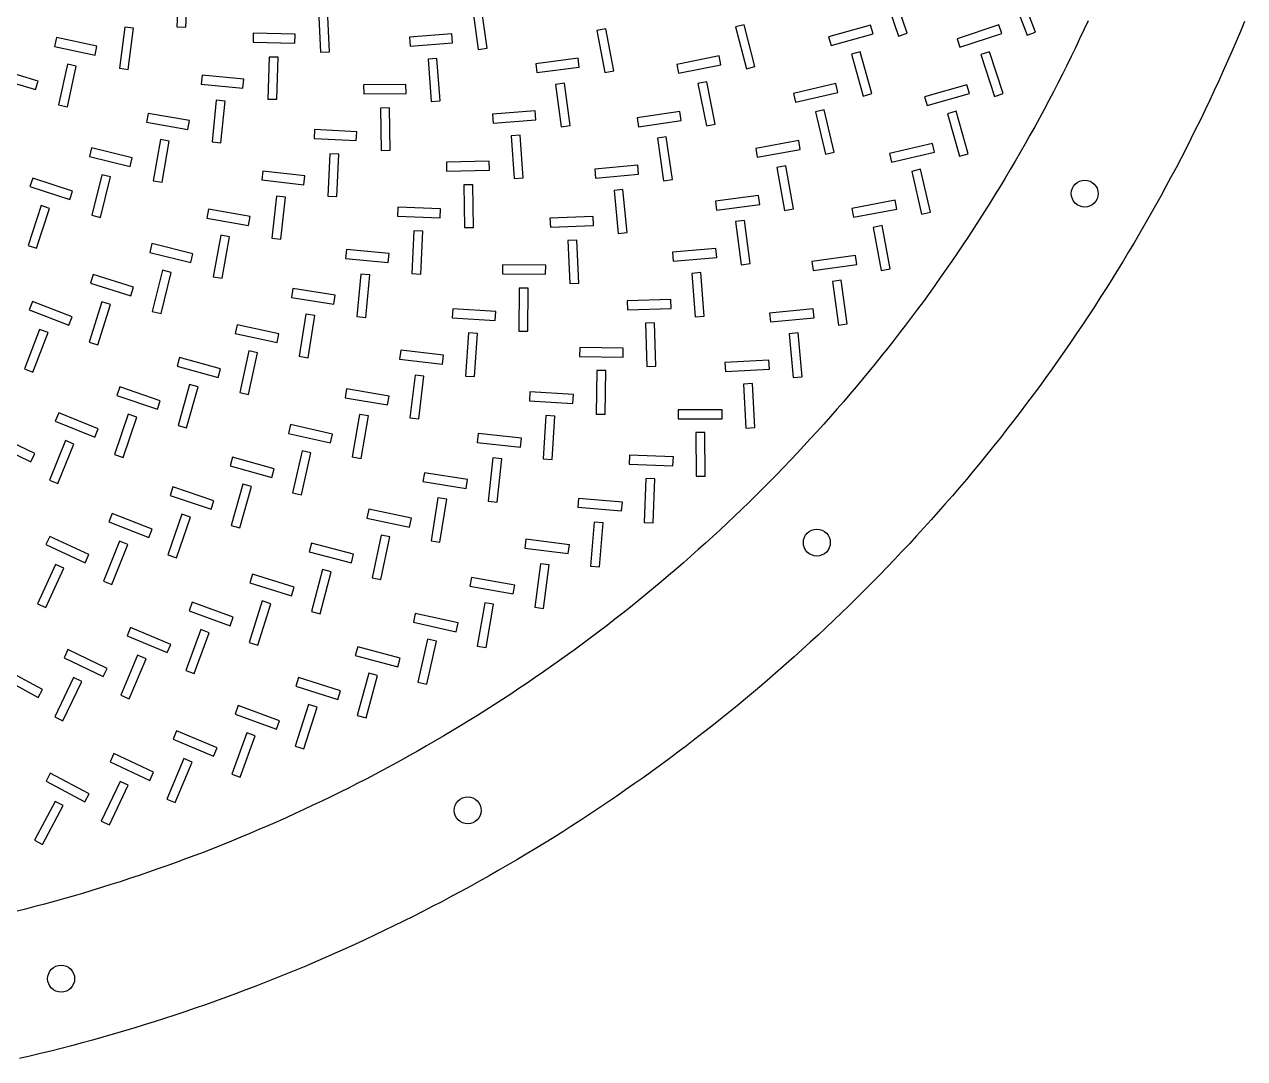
# Model space of a CAD drawing. Header units: millimetres. Extents: x -195 to 195, y -219 to 195.
# Drawn here: x 44.4 to 180.2, y -190 to -74.9 of the extents above; entities that cross this region are included whole.
import ezdxf

# ---------------------------------------------------------------- set-up
doc = ezdxf.new("R2010")
doc.units = ezdxf.units.MM
for name, color, linetype in [('NPTH', 9, 'Continuous'), ('OUTLINE', 7, 'Continuous'), ('TOP_CU', 1, 'Continuous'), ('TOP_SLOT', 3, 'Continuous')]:
    doc.layers.add(name, color=color, linetype=linetype)

msp = doc.modelspace()

# ---------------------------------------------------------------- linework, layer by layer
at = {"layer": 'NPTH'}
for centre in [(162.38, -93.75), (132.58, -132.58), (93.75, -162.38), (48.53, -181.11)]:
    msp.add_circle(centre, 1.5, dxfattribs=at)
at = {"layer": 'OUTLINE'}
msp.add_lwpolyline([(180.16, -74.62), (179.7, -75.73), (179.23, -76.83), (178.75, -77.93), (178.27, -79.02), (177.78, -80.11), (177.29, -81.2), (176.79, -82.29), (176.28, -83.37), (175.76, -84.45), (175.24, -85.53), (174.71, -86.6), (174.18, -87.67), (173.64, -88.74), (173.09, -89.81), (172.54, -90.87), (171.97, -91.92), (171.41, -92.98), (170.83, -94.03), (170.25, -95.07), (169.67, -96.12), (169.07, -97.15), (168.47, -98.19), (167.87, -99.22), (167.26, -100.25), (166.64, -101.27), (166.01, -102.29), (165.38, -103.31), (164.75, -104.32), (164.1, -105.33), (163.45, -106.34), (162.8, -107.34), (162.14, -108.34), (161.47, -109.33), (160.79, -110.32), (160.11, -111.3), (159.43, -112.28), (158.74, -113.26), (158.04, -114.23), (157.34, -115.2), (156.63, -116.16), (155.91, -117.12), (155.19, -118.07), (154.46, -119.02), (153.73, -119.97), (152.99, -120.91), (152.24, -121.85), (151.49, -122.78), (150.74, -123.71), (149.98, -124.63), (149.21, -125.55), (148.43, -126.46), (147.66, -127.37), (146.87, -128.27), (146.08, -129.17), (145.29, -130.06), (144.49, -130.95), (143.68, -131.84), (142.87, -132.72), (142.05, -133.59), (141.23, -134.46), (140.4, -135.32), (139.57, -136.18), (138.73, -137.04), (137.89, -137.89), (137.04, -138.73), (136.18, -139.57), (135.32, -140.4), (134.46, -141.23), (133.59, -142.05), (132.72, -142.87), (131.84, -143.68), (130.95, -144.49), (130.06, -145.29), (129.17, -146.08), (128.27, -146.87), (127.37, -147.66), (126.46, -148.43), (125.55, -149.21), (124.63, -149.98), (123.71, -150.74), (122.78, -151.49), (121.85, -152.24), (120.91, -152.99), (119.97, -153.73), (119.02, -154.46), (118.07, -155.19), (117.12, -155.91), (116.16, -156.63), (115.2, -157.34), (114.23, -158.04), (113.26, -158.74), (112.28, -159.43), (111.3, -160.11), (110.32, -160.79), (109.33, -161.47), (108.34, -162.14), (107.34, -162.8), (106.34, -163.45), (105.33, -164.1), (104.32, -164.75), (103.31, -165.38), (102.29, -166.01), (101.27, -166.64), (100.25, -167.26), (99.22, -167.87), (98.19, -168.47), (97.15, -169.07), (96.12, -169.67), (95.07, -170.25), (94.03, -170.83), (92.98, -171.41), (91.92, -171.97), (90.87, -172.54), (89.81, -173.09), (88.74, -173.64), (87.67, -174.18), (86.6, -174.71), (85.53, -175.24), (84.45, -175.76), (83.37, -176.28), (82.29, -176.79), (81.2, -177.29), (80.11, -177.78), (79.02, -178.27), (77.93, -178.75), (76.83, -179.23), (75.73, -179.7), (74.62, -180.16), (73.52, -180.61), (72.41, -181.06), (71.29, -181.5), (70.18, -181.93), (69.06, -182.36), (67.94, -182.78), (66.82, -183.19), (65.69, -183.6), (64.57, -184), (63.44, -184.39), (62.3, -184.78), (61.17, -185.16), (60.03, -185.53), (58.89, -185.89), (57.75, -186.25), (56.61, -186.6), (55.46, -186.95), (54.31, -187.28), (53.16, -187.61), (52.01, -187.94), (50.85, -188.25), (49.7, -188.56), (48.54, -188.86), (47.38, -189.16), (46.22, -189.44), (45.06, -189.72), (43.89, -190)], dxfattribs=at)
at = {"layer": 'TOP_CU'}
for points in [[(62.63, -70.64), (61.63, -70.6), (61.41, -75.21), (62.41, -75.25)], [(141.06, -71.32), (140.11, -71.64), (141.66, -76.24), (142.61, -75.92)], [(155.17, -71.2), (154.23, -71.56), (155.97, -76.14), (156.9, -75.78)], [(95.26, -72.9), (94.27, -73.05), (94.93, -77.71), (95.92, -77.57)], [(78.17, -73.31), (77.17, -73.36), (77.37, -78.02), (78.37, -77.97)], [(56.59, -75.36), (55.6, -75.23), (55.01, -79.81), (56, -79.94)], [(69.9, -75.89), (69.87, -76.89), (74.53, -77.02), (74.56, -76.02)], [(87.29, -76.36), (87.36, -77.35), (92.06, -76.99), (91.98, -75.99)], [(109.1, -75.42), (108.12, -75.6), (109.01, -80.28), (110, -80.09)], [(124.51, -74.97), (123.54, -75.21), (124.74, -79.87), (125.7, -79.62)], [(133.89, -76.33), (134.16, -77.29), (138.83, -75.97), (138.55, -75.01)], [(148.19, -76.52), (148.5, -77.47), (153.16, -75.94), (152.84, -74.99)], [(48, -76.4), (47.79, -77.38), (52.31, -78.34), (52.51, -77.36)], [(72.65, -78.59), (71.65, -78.57), (71.52, -83.23), (72.52, -83.25)], [(101.31, -79.3), (101.45, -80.29), (106.16, -79.67), (106.03, -78.68)], [(116.99, -79.38), (117.18, -80.36), (121.89, -79.42), (121.7, -78.44)], [(137.39, -77.97), (136.43, -78.24), (137.75, -82.9), (138.71, -82.63)], [(151.78, -77.98), (150.83, -78.29), (152.35, -82.94), (153.3, -82.63)], [(41.55, -79.91), (41.26, -80.87), (45.68, -82.19), (45.97, -81.24)], [(50.19, -79.57), (49.22, -79.37), (48.25, -83.88), (49.23, -84.09)], [(90.33, -78.73), (89.34, -78.8), (89.7, -83.5), (90.7, -83.42)], [(64.21, -80.57), (64.11, -81.57), (68.75, -82.03), (68.85, -81.04)], [(119.36, -81.51), (120.3, -86.22), (121.28, -86.02), (120.34, -81.31)], [(82.16, -81.66), (82.18, -82.66), (86.89, -82.6), (86.87, -81.6)], [(104.51, -81.48), (103.51, -81.61), (104.14, -86.33), (105.13, -86.19)], [(129.99, -82.62), (130.21, -83.59), (134.93, -82.5), (134.71, -81.52)], [(144.57, -82.98), (144.84, -83.95), (149.55, -82.63), (149.28, -81.66)], [(66.77, -83.47), (65.77, -83.37), (65.31, -88.01), (66.3, -88.11)], [(58.04, -85.82), (62.63, -86.62), (62.8, -85.63), (58.21, -84.84)], [(85.05, -84.22), (84.05, -84.24), (84.12, -88.95), (85.12, -88.93)], [(96.51, -84.91), (96.58, -85.91), (101.32, -85.56), (101.25, -84.56)], [(112.59, -85.33), (112.74, -86.32), (117.49, -85.62), (117.34, -84.63)], [(133.41, -84.42), (132.43, -84.65), (133.53, -89.37), (134.5, -89.15)], [(147.12, -84.87), (148.44, -89.59), (149.4, -89.32), (148.08, -84.6)], [(76.71, -86.63), (76.66, -87.63), (81.36, -87.86), (81.41, -86.87)], [(60.55, -87.91), (59.57, -87.74), (58.77, -92.33), (59.76, -92.5)], [(98.57, -87.34), (98.92, -92.09), (99.92, -92.01), (99.57, -87.27)], [(115.83, -87.43), (114.84, -87.58), (115.54, -92.33), (116.53, -92.19)], [(125.79, -88.72), (125.96, -89.7), (130.73, -88.83), (130.56, -87.85)], [(140.66, -89.28), (140.89, -90.25), (145.66, -89.15), (145.43, -88.17)], [(51.92, -88.66), (51.68, -89.63), (56.2, -90.75), (56.44, -89.78)], [(79.43, -89.37), (78.43, -89.32), (78.2, -94.03), (79.2, -94.07)], [(91.39, -90.24), (91.4, -91.24), (96.16, -91.16), (96.14, -90.16)], [(107.89, -91.04), (107.98, -92.04), (112.76, -91.59), (112.67, -90.59)], [(129.12, -90.68), (128.13, -90.86), (129, -95.63), (129.98, -95.45)], [(45.37, -92.03), (45.06, -92.98), (49.49, -94.42), (49.8, -93.47)], [(54.03, -91.89), (53.06, -91.65), (51.94, -96.17), (52.91, -96.41)], [(70.95, -91.25), (70.84, -92.24), (75.52, -92.77), (75.63, -91.78)], [(144.1, -91.05), (143.13, -91.28), (144.23, -96.05), (145.21, -95.82)], [(94.31, -92.77), (93.31, -92.78), (93.39, -97.54), (94.39, -97.52)], [(111.02, -93.31), (110.02, -93.41), (110.47, -98.19), (111.47, -98.09)], [(73.5, -94.15), (72.5, -94.04), (71.97, -98.72), (72.96, -98.83)], [(121.3, -94.6), (121.43, -95.6), (126.23, -94.96), (126.1, -93.97)], [(136.48, -95.4), (136.66, -96.38), (141.48, -95.48), (141.29, -94.5)], [(47.24, -95.4), (46.29, -95.09), (44.85, -99.52), (45.8, -99.83)], [(64.74, -96.47), (69.37, -97.3), (69.55, -96.31), (64.91, -95.48)], [(85.97, -95.26), (85.93, -96.26), (90.68, -96.45), (90.72, -95.45)], [(102.89, -96.5), (102.94, -97.5), (107.73, -97.3), (107.69, -96.3)], [(124.53, -96.73), (123.54, -96.86), (124.17, -101.67), (125.17, -101.54)], [(139.84, -97.32), (138.85, -97.51), (139.75, -102.32), (140.73, -102.13)], [(67.27, -98.55), (66.28, -98.37), (65.45, -103), (66.44, -103.18)], [(88.74, -97.95), (87.74, -97.91), (87.54, -102.66), (88.54, -102.7)], [(105.9, -98.93), (104.9, -98.97), (105.1, -103.77), (106.1, -103.73)], [(58.62, -99.32), (58.38, -100.3), (62.95, -101.42), (63.19, -100.45)], [(80.27, -99.96), (80.17, -100.96), (84.9, -101.42), (85, -100.43)], [(116.53, -100.27), (116.61, -101.27), (121.44, -100.86), (121.36, -99.86)], [(97.62, -101.68), (97.61, -102.68), (102.41, -102.73), (102.42, -101.73)], [(132.03, -101.32), (132.17, -102.31), (137.02, -101.63), (136.88, -100.64)], [(52.09, -102.76), (51.79, -103.71), (56.28, -105.12), (56.58, -104.17)], [(60.77, -102.53), (59.8, -102.29), (58.67, -106.86), (59.65, -107.1)], [(82.88, -102.81), (81.88, -102.71), (81.42, -107.44), (82.41, -107.54)], [(119.66, -102.55), (118.66, -102.63), (119.06, -107.46), (120.06, -107.38)], [(74.31, -104.33), (74.15, -105.31), (78.85, -106.05), (79.01, -105.06)], [(100.49, -104.27), (99.49, -104.26), (99.44, -109.06), (100.44, -109.07)], [(135.3, -103.39), (134.31, -103.53), (134.98, -108.38), (135.97, -108.24)], [(45.35, -105.76), (44.99, -106.69), (49.38, -108.39), (49.74, -107.46)], [(54.03, -106.09), (53.07, -105.79), (51.66, -110.28), (52.62, -110.58)], [(111.5, -105.7), (111.53, -106.7), (116.38, -106.53), (116.34, -105.53)], [(76.75, -107.32), (75.76, -107.16), (75.02, -111.86), (76.01, -112.02)], [(92.08, -106.59), (92.02, -107.58), (96.81, -107.89), (96.87, -106.89)], [(127.32, -107.04), (127.41, -108.04), (132.29, -107.57), (132.19, -106.58)], [(68.11, -108.34), (67.9, -109.32), (72.54, -110.32), (72.75, -109.35)], [(114.51, -108.12), (113.51, -108.16), (113.68, -113), (114.68, -112.97)], [(47.07, -109.22), (46.14, -108.86), (44.44, -113.25), (45.38, -113.61)], [(94.82, -109.32), (93.82, -109.25), (93.51, -114.05), (94.51, -114.11)], [(129.49, -109.35), (129.96, -114.23), (130.95, -114.13), (130.49, -109.26)], [(70.37, -111.47), (69.39, -111.26), (68.39, -115.9), (69.36, -116.11)], [(86.3, -111.19), (86.18, -112.18), (90.95, -112.74), (91.06, -111.74)], [(106.21, -110.88), (106.19, -111.88), (111.04, -111.94), (111.05, -110.94)], [(61.69, -111.99), (61.42, -112.95), (66, -114.23), (66.26, -113.26)], [(122.36, -112.55), (122.41, -113.54), (127.3, -113.3), (127.25, -112.3)], [(88.88, -114.06), (87.89, -113.95), (87.33, -118.72), (88.33, -118.83)], [(109.1, -113.45), (108.1, -113.43), (108.04, -118.28), (109.04, -118.29)], [(55.06, -115.26), (54.74, -116.21), (59.24, -117.74), (59.56, -116.8)], [(63.76, -115.24), (62.8, -114.98), (61.53, -119.55), (62.49, -119.82)], [(125.43, -114.9), (124.43, -114.95), (124.67, -119.84), (125.67, -119.79)], [(80.27, -115.48), (80.11, -116.47), (84.84, -117.27), (85.01, -116.29)], [(100.67, -115.8), (100.61, -116.8), (105.45, -117.09), (105.51, -116.09)], [(117.16, -117.82), (117.16, -118.82), (122.06, -118.8), (122.05, -117.8)], [(48.26, -118.14), (47.88, -119.07), (52.28, -120.86), (52.66, -119.94)], [(56.95, -118.63), (56, -118.31), (54.47, -122.8), (55.41, -123.13)], [(82.7, -118.49), (81.72, -118.32), (80.91, -123.05), (81.9, -123.22)], [(103.44, -118.5), (102.44, -118.44), (102.14, -123.28), (103.14, -123.34)], [(40.87, -121.53), (45.16, -123.58), (45.59, -122.68), (41.31, -120.63)], [(74.03, -119.46), (73.82, -120.43), (78.5, -121.48), (78.72, -120.51)], [(94.8, -121.44), (99.62, -121.97), (99.73, -120.97), (94.91, -120.44)], [(120.12, -120.32), (119.12, -120.32), (119.15, -125.21), (120.15, -125.21)], [(49.95, -121.62), (49.02, -121.24), (47.23, -125.64), (48.16, -126.02)], [(67.6, -123.09), (67.33, -124.06), (71.95, -125.35), (72.22, -124.39)], [(75.33, -122.37), (74.28, -127.05), (75.25, -127.27), (76.3, -122.58)], [(97.54, -123.28), (96.55, -123.17), (96.02, -127.99), (97.01, -128.1)], [(111.73, -122.86), (111.69, -123.86), (116.58, -124.06), (116.62, -123.06)], [(88.93, -124.81), (88.77, -125.8), (93.56, -126.55), (93.71, -125.57)], [(69.7, -126.34), (68.73, -126.07), (67.44, -130.69), (68.4, -130.96)], [(114.57, -125.49), (113.57, -125.45), (113.38, -130.34), (114.38, -130.38)], [(60.97, -126.39), (60.65, -127.34), (65.2, -128.87), (65.52, -127.93)], [(82.74, -128.88), (82.54, -129.86), (87.28, -130.85), (87.49, -129.87)], [(91.42, -127.77), (90.43, -127.61), (89.67, -132.4), (90.66, -132.55)], [(106.08, -127.66), (105.99, -128.65), (110.87, -129.06), (110.95, -128.07)], [(54.19, -129.33), (53.82, -130.26), (58.27, -132.03), (58.64, -131.1)], [(62.9, -129.74), (61.95, -129.42), (60.41, -133.96), (61.36, -134.28)], [(108.8, -130.4), (107.81, -130.32), (107.4, -135.2), (108.39, -135.28)], [(47.26, -131.91), (46.84, -132.81), (51.19, -134.82), (51.61, -133.91)], [(55.93, -132.78), (55.01, -132.41), (53.23, -136.86), (54.16, -137.23)], [(76.37, -132.64), (76.12, -133.61), (80.81, -134.83), (81.06, -133.86)], [(85.09, -131.95), (84.11, -131.75), (83.12, -136.49), (84.1, -136.7)], [(100.22, -132.2), (100.09, -133.19), (104.94, -133.81), (105.07, -132.82)], [(48.82, -135.44), (47.91, -135.02), (45.9, -139.38), (46.81, -139.8)], [(78.56, -135.83), (77.59, -135.58), (76.37, -140.26), (77.34, -140.52)], [(102.82, -135.06), (101.83, -134.93), (101.2, -139.78), (102.19, -139.91)], [(69.82, -136.09), (69.52, -137.05), (74.15, -138.49), (74.44, -137.54)], [(94.16, -136.47), (93.99, -137.45), (98.81, -138.29), (98.98, -137.31)], [(63.11, -139.22), (62.77, -140.16), (67.32, -141.83), (67.66, -140.89)], [(71.85, -139.38), (70.9, -139.08), (69.46, -143.71), (70.41, -144.01)], [(96.63, -139.44), (95.65, -139.27), (94.81, -144.09), (95.79, -144.26)], [(87.92, -140.46), (87.71, -141.44), (92.48, -142.5), (92.7, -141.52)], [(56.26, -142.03), (55.87, -142.95), (60.33, -144.83), (60.72, -143.91)], [(64.98, -142.61), (64.05, -142.26), (62.38, -146.81), (63.32, -147.16)], [(90.26, -143.55), (89.28, -143.33), (88.22, -148.11), (89.2, -148.32)], [(49.28, -144.49), (48.85, -145.4), (53.21, -147.49), (53.64, -146.59)], [(57.97, -145.5), (57.04, -145.11), (55.16, -149.57), (56.08, -149.96)], [(81.51, -144.17), (81.25, -145.14), (85.98, -146.41), (86.24, -145.44)], [(42.19, -146.62), (41.71, -147.5), (45.97, -149.81), (46.45, -148.93)], [(50.82, -148.04), (49.91, -147.61), (47.82, -151.98), (48.72, -152.41)], [(74.94, -147.6), (74.64, -148.55), (79.3, -150.03), (79.6, -149.08)], [(83.71, -147.36), (82.74, -147.1), (81.47, -151.83), (82.44, -152.09)], [(76.99, -150.88), (76.04, -150.58), (74.56, -155.24), (75.51, -155.54)], [(68.22, -150.72), (67.88, -151.66), (72.47, -153.35), (72.81, -152.41)], [(61.37, -153.54), (60.98, -154.46), (65.49, -156.35), (65.88, -155.43)], [(70.12, -154.09), (69.18, -153.75), (67.5, -158.34), (68.43, -158.68)], [(54.4, -156.05), (53.97, -156.96), (58.39, -159.05), (58.82, -158.14)], [(62.19, -156.61), (60.3, -161.12), (61.23, -161.51), (63.12, -157)], [(46.85, -159.13), (51.18, -161.42), (51.64, -160.53), (47.32, -158.25)], [(55.99, -159.58), (55.08, -159.15), (52.99, -163.57), (53.9, -164)], [(48.75, -161.84), (47.87, -161.38), (45.58, -165.7), (46.47, -166.17)]]:
    msp.add_lwpolyline(points, close=True, dxfattribs=at)
msp.add_lwpolyline([(162.74, -74.54), (162.28, -75.54), (161.81, -76.53), (161.34, -77.52), (160.86, -78.51), (160.38, -79.5), (159.89, -80.48), (159.39, -81.46), (158.89, -82.44), (158.38, -83.41), (157.86, -84.38), (157.34, -85.35), (156.82, -86.31), (156.28, -87.27), (155.75, -88.23), (155.2, -89.18), (154.65, -90.13), (154.1, -91.08), (153.53, -92.02), (152.97, -92.96), (152.39, -93.9), (151.81, -94.83), (151.23, -95.76), (150.64, -96.69), (150.04, -97.61), (149.44, -98.53), (148.83, -99.45), (148.22, -100.36), (147.6, -101.27), (146.98, -102.17), (146.35, -103.07), (145.71, -103.97), (145.07, -104.86), (144.43, -105.75), (143.77, -106.63), (143.12, -107.51), (142.45, -108.39), (141.79, -109.26), (141.11, -110.13), (140.44, -110.99), (139.75, -111.85), (139.06, -112.71), (138.37, -113.56), (137.67, -114.4), (136.96, -115.25), (136.26, -116.08), (135.54, -116.92), (134.82, -117.75), (134.1, -118.57), (133.37, -119.39), (132.63, -120.21), (131.89, -121.02), (131.15, -121.83), (130.4, -122.63), (129.64, -123.43), (128.88, -124.22), (128.12, -125.01), (127.35, -125.79), (126.57, -126.57), (125.79, -127.35), (125.01, -128.12), (124.22, -128.88), (123.43, -129.64), (122.63, -130.4), (121.83, -131.15), (121.02, -131.89), (120.21, -132.63), (119.39, -133.37), (118.57, -134.1), (117.75, -134.82), (116.92, -135.54), (116.08, -136.26), (115.25, -136.96), (114.4, -137.67), (113.56, -138.37), (112.71, -139.06), (111.85, -139.75), (110.99, -140.44), (110.13, -141.11), (109.26, -141.79), (108.39, -142.45), (107.51, -143.12), (106.63, -143.77), (105.75, -144.43), (104.86, -145.07), (103.97, -145.71), (103.07, -146.35), (102.17, -146.98), (101.27, -147.6), (100.36, -148.22), (99.45, -148.83), (98.53, -149.44), (97.61, -150.04), (96.69, -150.64), (95.76, -151.23), (94.83, -151.81), (93.9, -152.39), (92.96, -152.97), (92.02, -153.53), (91.08, -154.1), (90.13, -154.65), (89.18, -155.2), (88.23, -155.75), (87.27, -156.28), (86.31, -156.82), (85.35, -157.34), (84.38, -157.86), (83.41, -158.38), (82.44, -158.89), (81.46, -159.39), (80.48, -159.89), (79.5, -160.38), (78.51, -160.86), (77.52, -161.34), (76.53, -161.81), (75.54, -162.28), (74.54, -162.74), (73.54, -163.2), (72.54, -163.64), (71.53, -164.09), (70.52, -164.52), (69.51, -164.95), (68.5, -165.37), (67.48, -165.79), (66.47, -166.2), (65.44, -166.61), (64.42, -167.01), (63.4, -167.4), (62.37, -167.78), (61.34, -168.16), (60.3, -168.54), (59.27, -168.9), (58.23, -169.26), (57.19, -169.62), (56.15, -169.97), (55.11, -170.31), (54.06, -170.64), (53.01, -170.97), (51.96, -171.29), (50.91, -171.61), (49.86, -171.92), (48.8, -172.22), (47.74, -172.52), (46.68, -172.81), (45.62, -173.09), (44.56, -173.37), (43.49, -173.64)], dxfattribs=at)
at = {"layer": 'TOP_SLOT'}
for points in [[(61.41, -75.21), (62.41, -75.25), (62.63, -70.64), (61.63, -70.6)], [(141.66, -76.24), (142.61, -75.92), (141.06, -71.32), (140.11, -71.64)], [(155.97, -76.14), (156.9, -75.78), (155.17, -71.2), (154.23, -71.56)], [(94.93, -77.71), (95.92, -77.57), (95.26, -72.9), (94.27, -73.05)], [(77.37, -78.02), (78.37, -77.97), (78.17, -73.31), (77.17, -73.36)], [(55.01, -79.81), (56, -79.94), (56.59, -75.36), (55.6, -75.23)], [(74.53, -77.02), (74.56, -76.02), (69.9, -75.89), (69.87, -76.89)], [(92.06, -76.99), (91.98, -75.99), (87.29, -76.36), (87.36, -77.35)], [(109.01, -80.28), (110, -80.09), (109.1, -75.42), (108.12, -75.6)], [(124.74, -79.87), (125.7, -79.62), (124.51, -74.97), (123.54, -75.21)], [(138.83, -75.97), (138.55, -75.01), (133.89, -76.33), (134.16, -77.29)], [(153.16, -75.94), (152.84, -74.99), (148.19, -76.52), (148.5, -77.47)], [(52.31, -78.34), (52.51, -77.36), (48, -76.4), (47.79, -77.38)], [(71.52, -83.23), (72.52, -83.25), (72.65, -78.59), (71.65, -78.57)], [(106.16, -79.67), (106.03, -78.68), (101.31, -79.3), (101.45, -80.29)], [(121.89, -79.42), (121.7, -78.44), (116.99, -79.38), (117.18, -80.36)], [(137.75, -82.9), (138.71, -82.63), (137.39, -77.97), (136.43, -78.24)], [(152.35, -82.94), (153.3, -82.63), (151.78, -77.98), (150.83, -78.29)], [(45.68, -82.19), (45.97, -81.24), (41.55, -79.91), (41.26, -80.87)], [(48.25, -83.88), (49.23, -84.09), (50.19, -79.57), (49.22, -79.37)], [(89.7, -83.5), (90.7, -83.42), (90.33, -78.73), (89.34, -78.8)], [(68.75, -82.03), (68.85, -81.04), (64.21, -80.57), (64.11, -81.57)], [(120.3, -86.22), (121.28, -86.02), (120.34, -81.31), (119.36, -81.51)], [(86.89, -82.6), (86.87, -81.6), (82.16, -81.66), (82.18, -82.66)], [(104.14, -86.33), (105.13, -86.19), (104.51, -81.48), (103.51, -81.61)], [(134.93, -82.5), (134.71, -81.52), (129.99, -82.62), (130.21, -83.59)], [(149.55, -82.63), (149.28, -81.66), (144.57, -82.98), (144.84, -83.95)], [(65.31, -88.01), (66.3, -88.11), (66.77, -83.47), (65.77, -83.37)], [(62.63, -86.62), (62.8, -85.63), (58.21, -84.84), (58.04, -85.82)], [(84.12, -88.95), (85.12, -88.93), (85.05, -84.22), (84.05, -84.24)], [(101.32, -85.56), (101.25, -84.56), (96.51, -84.91), (96.58, -85.91)], [(117.49, -85.62), (117.34, -84.63), (112.59, -85.33), (112.74, -86.32)], [(133.53, -89.37), (134.5, -89.15), (133.41, -84.42), (132.43, -84.65)], [(148.44, -89.59), (149.4, -89.32), (148.08, -84.6), (147.12, -84.87)], [(81.36, -87.86), (81.41, -86.87), (76.71, -86.63), (76.66, -87.63)], [(58.77, -92.33), (59.76, -92.5), (60.55, -87.91), (59.57, -87.74)], [(98.92, -92.09), (99.92, -92.01), (99.57, -87.27), (98.57, -87.34)], [(115.54, -92.33), (116.53, -92.19), (115.83, -87.43), (114.84, -87.58)], [(130.73, -88.83), (130.56, -87.85), (125.79, -88.72), (125.96, -89.7)], [(145.66, -89.15), (145.43, -88.17), (140.66, -89.28), (140.89, -90.25)], [(56.2, -90.75), (56.44, -89.78), (51.92, -88.66), (51.68, -89.63)], [(78.2, -94.03), (79.2, -94.07), (79.43, -89.37), (78.43, -89.32)], [(96.16, -91.16), (96.14, -90.16), (91.39, -90.24), (91.4, -91.24)], [(112.76, -91.59), (112.67, -90.59), (107.89, -91.04), (107.98, -92.04)], [(129, -95.63), (129.98, -95.45), (129.12, -90.68), (128.13, -90.86)], [(49.49, -94.42), (49.8, -93.47), (45.37, -92.03), (45.06, -92.98)], [(51.94, -96.17), (52.91, -96.41), (54.03, -91.89), (53.06, -91.65)], [(75.52, -92.77), (75.63, -91.78), (70.95, -91.25), (70.84, -92.24)], [(144.23, -96.05), (145.21, -95.82), (144.1, -91.05), (143.13, -91.28)], [(93.39, -97.54), (94.39, -97.52), (94.31, -92.77), (93.31, -92.78)], [(110.47, -98.19), (111.47, -98.09), (111.02, -93.31), (110.02, -93.41)], [(71.97, -98.72), (72.96, -98.83), (73.5, -94.15), (72.5, -94.04)], [(126.23, -94.96), (126.1, -93.97), (121.3, -94.6), (121.43, -95.6)], [(141.48, -95.48), (141.29, -94.5), (136.48, -95.4), (136.66, -96.38)], [(44.85, -99.52), (45.8, -99.83), (47.24, -95.4), (46.29, -95.09)], [(69.37, -97.3), (69.55, -96.31), (64.91, -95.48), (64.74, -96.47)], [(90.68, -96.45), (90.72, -95.45), (85.97, -95.26), (85.93, -96.26)], [(107.73, -97.3), (107.69, -96.3), (102.89, -96.5), (102.94, -97.5)], [(124.17, -101.67), (125.17, -101.54), (124.53, -96.73), (123.54, -96.86)], [(139.75, -102.32), (140.73, -102.13), (139.84, -97.32), (138.85, -97.51)], [(65.45, -103), (66.44, -103.18), (67.27, -98.55), (66.28, -98.37)], [(87.54, -102.66), (88.54, -102.7), (88.74, -97.95), (87.74, -97.91)], [(105.1, -103.77), (106.1, -103.73), (105.9, -98.93), (104.9, -98.97)], [(62.95, -101.42), (63.19, -100.45), (58.62, -99.32), (58.38, -100.3)], [(84.9, -101.42), (85, -100.43), (80.27, -99.96), (80.17, -100.96)], [(121.44, -100.86), (121.36, -99.86), (116.53, -100.27), (116.61, -101.27)], [(102.41, -102.73), (102.42, -101.73), (97.62, -101.68), (97.61, -102.68)], [(137.02, -101.63), (136.88, -100.64), (132.03, -101.32), (132.17, -102.31)], [(56.28, -105.12), (56.58, -104.17), (52.09, -102.76), (51.79, -103.71)], [(58.67, -106.86), (59.65, -107.1), (60.77, -102.53), (59.8, -102.29)], [(81.42, -107.44), (82.41, -107.54), (82.88, -102.81), (81.88, -102.71)], [(119.06, -107.46), (120.06, -107.38), (119.66, -102.55), (118.66, -102.63)], [(78.85, -106.05), (79.01, -105.06), (74.31, -104.33), (74.15, -105.31)], [(99.44, -109.06), (100.44, -109.07), (100.49, -104.27), (99.49, -104.26)], [(134.98, -108.38), (135.97, -108.24), (135.3, -103.39), (134.31, -103.53)], [(49.38, -108.39), (49.74, -107.46), (45.35, -105.76), (44.99, -106.69)], [(51.66, -110.28), (52.62, -110.58), (54.03, -106.09), (53.07, -105.79)], [(116.38, -106.53), (116.34, -105.53), (111.5, -105.7), (111.53, -106.7)], [(75.02, -111.86), (76.01, -112.02), (76.75, -107.32), (75.76, -107.16)], [(96.81, -107.89), (96.87, -106.89), (92.08, -106.59), (92.02, -107.58)], [(132.29, -107.57), (132.19, -106.58), (127.32, -107.04), (127.41, -108.04)], [(72.54, -110.32), (72.75, -109.35), (68.11, -108.34), (67.9, -109.32)], [(113.68, -113), (114.68, -112.97), (114.51, -108.12), (113.51, -108.16)], [(44.44, -113.25), (45.38, -113.61), (47.07, -109.22), (46.14, -108.86)], [(93.51, -114.05), (94.51, -114.11), (94.82, -109.32), (93.82, -109.25)], [(129.96, -114.23), (130.95, -114.13), (130.49, -109.26), (129.49, -109.35)], [(68.39, -115.9), (69.36, -116.11), (70.37, -111.47), (69.39, -111.26)], [(90.95, -112.74), (91.06, -111.74), (86.3, -111.19), (86.18, -112.18)], [(111.04, -111.94), (111.05, -110.94), (106.21, -110.88), (106.19, -111.88)], [(66, -114.23), (66.26, -113.26), (61.69, -111.99), (61.42, -112.95)], [(127.3, -113.3), (127.25, -112.3), (122.36, -112.55), (122.41, -113.54)], [(87.33, -118.72), (88.33, -118.83), (88.88, -114.06), (87.89, -113.95)], [(108.04, -118.28), (109.04, -118.29), (109.1, -113.45), (108.1, -113.43)], [(59.24, -117.74), (59.56, -116.8), (55.06, -115.26), (54.74, -116.21)], [(61.53, -119.55), (62.49, -119.82), (63.76, -115.24), (62.8, -114.98)], [(124.67, -119.84), (125.67, -119.79), (125.43, -114.9), (124.43, -114.95)], [(84.84, -117.27), (85.01, -116.29), (80.27, -115.48), (80.11, -116.47)], [(105.45, -117.09), (105.51, -116.09), (100.67, -115.8), (100.61, -116.8)], [(122.06, -118.8), (122.05, -117.8), (117.16, -117.82), (117.16, -118.82)], [(52.28, -120.86), (52.66, -119.94), (48.26, -118.14), (47.88, -119.07)], [(54.47, -122.8), (55.41, -123.13), (56.95, -118.63), (56, -118.31)], [(80.91, -123.05), (81.9, -123.22), (82.7, -118.49), (81.72, -118.32)], [(102.14, -123.28), (103.14, -123.34), (103.44, -118.5), (102.44, -118.44)], [(45.16, -123.58), (45.59, -122.68), (41.31, -120.63), (40.87, -121.53)], [(78.5, -121.48), (78.72, -120.51), (74.03, -119.46), (73.82, -120.43)], [(99.62, -121.97), (99.73, -120.97), (94.91, -120.44), (94.8, -121.44)], [(119.15, -125.21), (120.15, -125.21), (120.12, -120.32), (119.12, -120.32)], [(47.23, -125.64), (48.16, -126.02), (49.95, -121.62), (49.02, -121.24)], [(71.95, -125.35), (72.22, -124.39), (67.6, -123.09), (67.33, -124.06)], [(74.28, -127.05), (75.25, -127.27), (76.3, -122.58), (75.33, -122.37)], [(96.02, -127.99), (97.01, -128.1), (97.54, -123.28), (96.55, -123.17)], [(116.58, -124.06), (116.62, -123.06), (111.73, -122.86), (111.69, -123.86)], [(93.56, -126.55), (93.71, -125.57), (88.93, -124.81), (88.77, -125.8)], [(67.44, -130.69), (68.4, -130.96), (69.7, -126.34), (68.73, -126.07)], [(113.38, -130.34), (114.38, -130.38), (114.57, -125.49), (113.57, -125.45)], [(65.2, -128.87), (65.52, -127.93), (60.97, -126.39), (60.65, -127.34)], [(87.28, -130.85), (87.49, -129.87), (82.74, -128.88), (82.54, -129.86)], [(89.67, -132.4), (90.66, -132.55), (91.42, -127.77), (90.43, -127.61)], [(110.87, -129.06), (110.95, -128.07), (106.08, -127.66), (105.99, -128.65)], [(58.27, -132.03), (58.64, -131.1), (54.19, -129.33), (53.82, -130.26)], [(60.41, -133.96), (61.36, -134.28), (62.9, -129.74), (61.95, -129.42)], [(107.4, -135.2), (108.39, -135.28), (108.8, -130.4), (107.81, -130.32)], [(51.19, -134.82), (51.61, -133.91), (47.26, -131.91), (46.84, -132.81)], [(53.23, -136.86), (54.16, -137.23), (55.93, -132.78), (55.01, -132.41)], [(80.81, -134.83), (81.06, -133.86), (76.37, -132.64), (76.12, -133.61)], [(83.12, -136.49), (84.1, -136.7), (85.09, -131.95), (84.11, -131.75)], [(104.94, -133.81), (105.07, -132.82), (100.22, -132.2), (100.09, -133.19)], [(45.9, -139.38), (46.81, -139.8), (48.82, -135.44), (47.91, -135.02)], [(76.37, -140.26), (77.34, -140.52), (78.56, -135.83), (77.59, -135.58)], [(101.2, -139.78), (102.19, -139.91), (102.82, -135.06), (101.83, -134.93)], [(74.15, -138.49), (74.44, -137.54), (69.82, -136.09), (69.52, -137.05)], [(98.81, -138.29), (98.98, -137.31), (94.16, -136.47), (93.99, -137.45)], [(67.32, -141.83), (67.66, -140.89), (63.11, -139.22), (62.77, -140.16)], [(69.46, -143.71), (70.41, -144.01), (71.85, -139.38), (70.9, -139.08)], [(94.81, -144.09), (95.79, -144.26), (96.63, -139.44), (95.65, -139.27)], [(92.48, -142.5), (92.7, -141.52), (87.92, -140.46), (87.71, -141.44)], [(60.33, -144.83), (60.72, -143.91), (56.26, -142.03), (55.87, -142.95)], [(62.38, -146.81), (63.32, -147.16), (64.98, -142.61), (64.05, -142.26)], [(88.22, -148.11), (89.2, -148.32), (90.26, -143.55), (89.28, -143.33)], [(53.21, -147.49), (53.64, -146.59), (49.28, -144.49), (48.85, -145.4)], [(55.16, -149.57), (56.08, -149.96), (57.97, -145.5), (57.04, -145.11)], [(85.98, -146.41), (86.24, -145.44), (81.51, -144.17), (81.25, -145.14)], [(45.97, -149.81), (46.45, -148.93), (42.19, -146.62), (41.71, -147.5)], [(47.82, -151.98), (48.72, -152.41), (50.82, -148.04), (49.91, -147.61)], [(79.3, -150.03), (79.6, -149.08), (74.94, -147.6), (74.64, -148.55)], [(81.47, -151.83), (82.44, -152.09), (83.71, -147.36), (82.74, -147.1)], [(74.56, -155.24), (75.51, -155.54), (76.99, -150.88), (76.04, -150.58)], [(72.47, -153.35), (72.81, -152.41), (68.22, -150.72), (67.88, -151.66)], [(65.49, -156.35), (65.88, -155.43), (61.37, -153.54), (60.98, -154.46)], [(67.5, -158.34), (68.43, -158.68), (70.12, -154.09), (69.18, -153.75)], [(58.39, -159.05), (58.82, -158.14), (54.4, -156.05), (53.97, -156.96)], [(60.3, -161.12), (61.23, -161.51), (63.12, -157), (62.19, -156.61)], [(51.18, -161.42), (51.64, -160.53), (47.32, -158.25), (46.85, -159.13)], [(52.99, -163.57), (53.9, -164), (55.99, -159.58), (55.08, -159.15)], [(45.58, -165.7), (46.47, -166.17), (48.75, -161.84), (47.87, -161.38)]]:
    msp.add_lwpolyline(points, close=True, dxfattribs=at)

doc.saveas('drawing.dxf')
